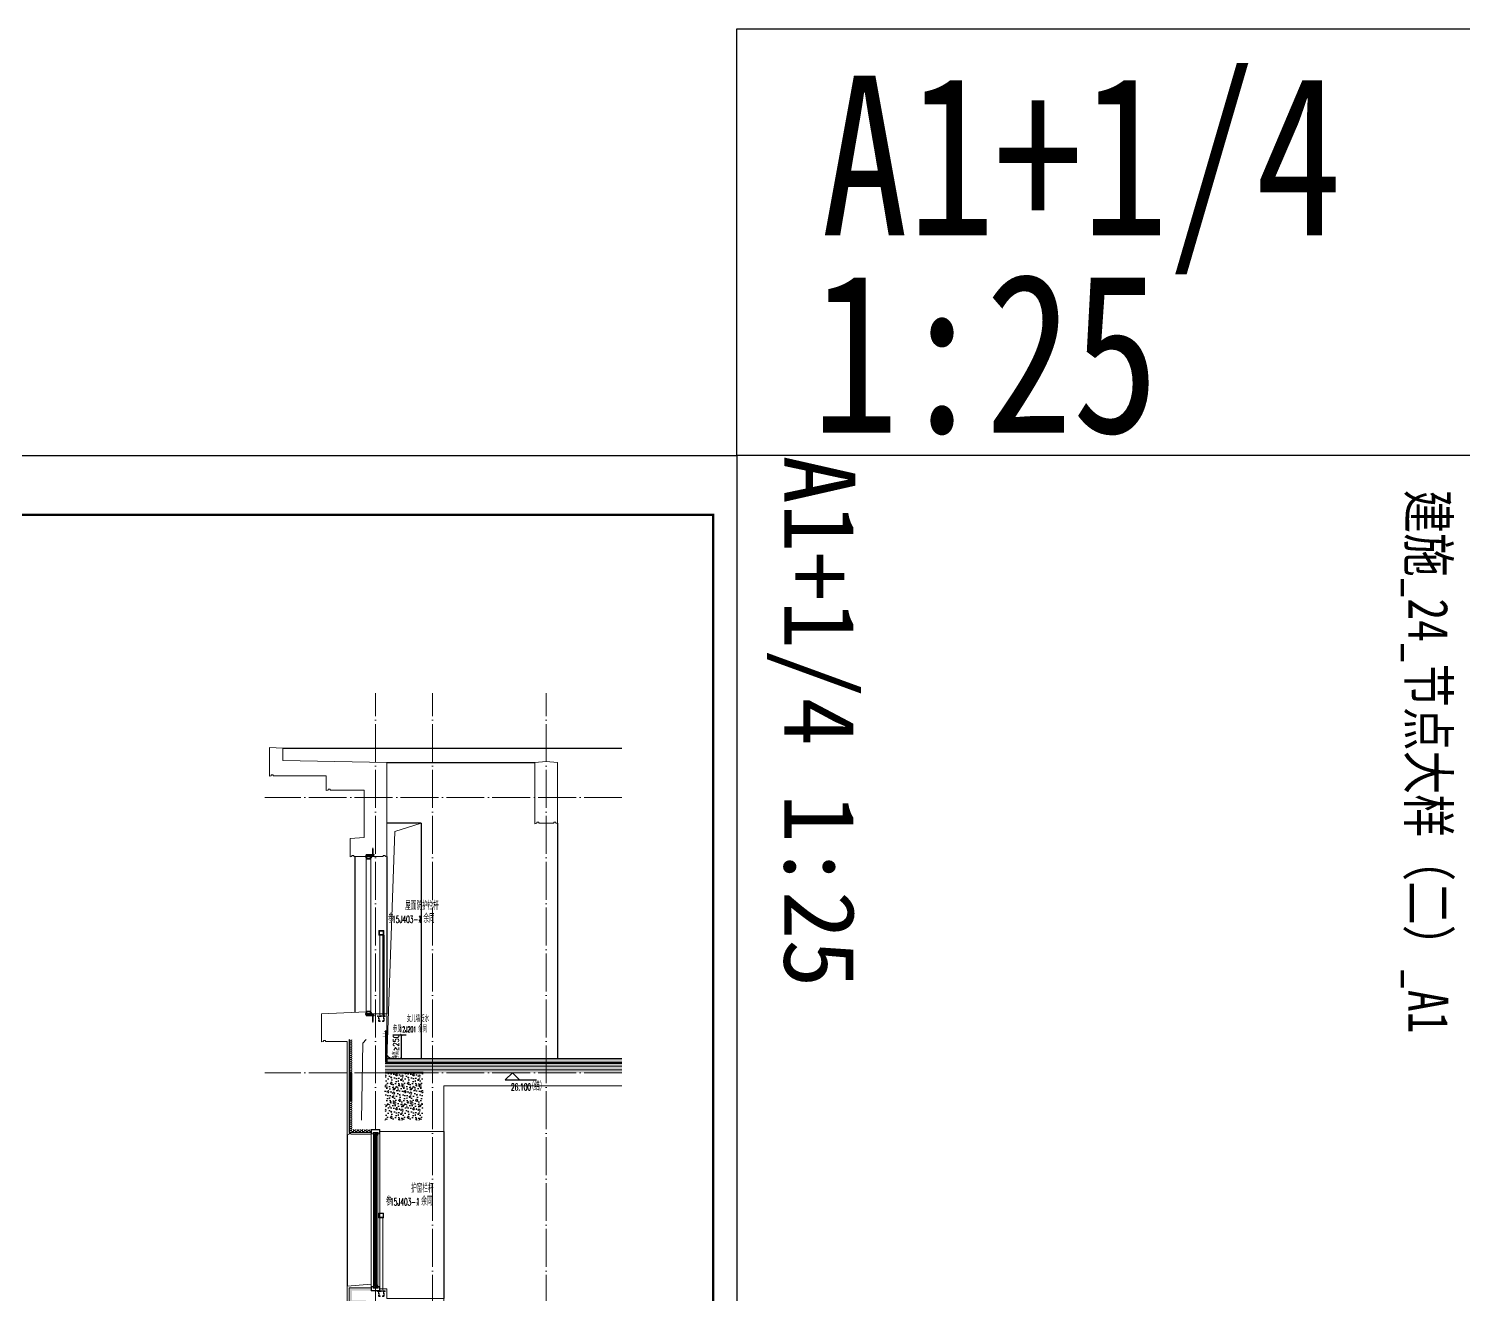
# Model space of a CAD drawing. Extents: x 27938 to 983267, y -209821 to 1628073.
# Drawn here: x 808712 to 823843, y -156280 to -142935 of the extents above; entities that cross this region are included whole.
import ezdxf
from ezdxf.xclip import XClip

# ---------------------------------------------------------------- set-up
doc = ezdxf.new("R2010")
doc.units = 0
doc.header["$LTSCALE"] = 1000
doc.header["$MEASUREMENT"] = 0
doc.header["$XCLIPFRAME"] = 0
doc.linetypes.add('DASH', pattern=[0.35, 0.25, -0.1])
doc.linetypes.add('DOTE', pattern=[2.42, 2, -0.2, 0.02, -0.2])
for name, color, linetype in [('3-屋面构造层', 157, 'Continuous'), ('DIM_ELEV', 3, 'Continuous'), ('DIM_IDEN', 67, 'Continuous'), ('PUB_TEXT', 4, 'Continuous'), ('Stair-栏杆', 142, 'Continuous'), ('SURFACE', 6, 'Continuous'), ('图框', 140, 'Continuous'), ('导图字', 7, 'Continuous'), ('看线', 251, 'Continuous'), ('立面-看线', 251, 'Continuous')]:
    doc.layers.add(name, color=color, linetype=linetype)
for name, color, linetype, lineweight in [('DOTE', 19, 'DOTE', 9), ('PUB_HATCH', 8, 'Continuous', 9), ('S_WINDOW', 144, 'Continuous', 15), ('WALL', 9, 'Continuous', 40), ('内粉刷', 37, 'Continuous', 9), ('立面-栏杆', 105, 'Continuous', 15), ('立面-洞口示意', 152, 'Continuous', 13), ('立面-百叶', 36, 'Continuous', 9), ('细细', 250, 'Continuous', 0)]:
    doc.layers.add(name, color=color, linetype=linetype, lineweight=lineweight)
doc.layers.add('yichutu', color=7, linetype='Continuous', true_color=0xffffff, plot=False)
doc.styles.add('_TCH_DIM', font='SIMPLEX.shx', dxfattribs={"width": 0.7, "bigfont": 'GBCBIG.shx'})
doc.styles.add('_TCH_DIM_T3', font='SIMPLEX.shx', dxfattribs={"width": 0.494118, "bigfont": 'GBCBIG.shx'})
doc.styles.add('_TCH_LABEL', font='')
doc.styles.add('黑体', font='')
doc.styles.get('_TCH_LABEL').set_extended_font_data('SimHei')
doc.styles.get('黑体').set_extended_font_data('SimHei')
doc.dimstyles.new('_TCH_ARCH&&20', dxfattribs={"dimtxt": 59.5, "dimasz": 20, "dimexe": 50, "dimexo": 60, "dimgap": 25.25, "dimtad": 1, "dimdec": 0, "dimzin": 0, "dimdsep": 46, "dimtxsty": '_TCH_DIM_T3', "dimblk": 'ARCHTICK', "dimcen": 0.09, "dimclrt": 7, "dimazin": 2, "dimtfac": 1, "dimtdec": 0, "dimtix": 1, "dimtmove": 2, "dimatfit": 3, "dimfxl": 1, "dimtolj": 1, "dimtzin": 0, "dimarcsym": 0})
pattern_1 = [(315, (-1092889.3176, -488431.8362), (-1.767766953, -1.767766953), []), (315, (-1092888.139, -488431.8362), (-1.767766953, -1.767766953), [])]
pattern_2 = [(315, (-1092889.3176, -490170.0743), (-1.767766953, -1.767766953), []), (315, (-1092888.139, -490170.0743), (-1.767766953, -1.767766953), [])]

# ---------------------------------------------------------------- blocks, each defined once
blk = doc.blocks.new('_ArchTick')
at = {"color": 0, "linetype": 'ByBlock', "const_width": 0.4}
blk.add_lwpolyline([(-0.5, -0.5), (0.5, 0.5)], dxfattribs=at)
blk = doc.blocks.new('*D201')
at = {"layer": 'Defpoints', "color": 0, "transparency": 16777216}
for p in [(812491, -153543), (812643, -153543), (812491, -153793)]:
    blk.add_point(p, dxfattribs=at)
at = {"layer": 'DIM_IDEN', "color": 0, "lineweight": -2, "transparency": 16777216}
for p, q in [((812551, -153543), (812693, -153543)), ((812643, -153793), (812643, -153543)), ((812551, -153793), (812693, -153793))]:
    blk.add_line(p, q, dxfattribs=at)
at = {"layer": 'DIM_IDEN', "color": 0, "lineweight": -2, "transparency": 16777216, "xscale": 20, "yscale": 20, "zscale": 20}
for p, rotation in [((812643, -153543), 90), ((812643, -153793), 270)]:
    blk.add_blockref('_ArchTick', p, dxfattribs=dict(at, rotation=rotation))
at = {"layer": 'DIM_IDEN', "color": 7, "transparency": 16777216, "insert": (812587, -153668), "char_height": 59.5, "attachment_point": 5, "rotation": 90, "style": '_TCH_DIM_T3'}
blk.add_mtext('\\A1;{\\W0.70588;净高≥250}', dxfattribs=at)
blk = doc.blocks.new('A$C05102146')
at = {"layer": 'PUB_TEXT', "style": '_TCH_DIM'}
for s, height, width, p in [('屋面防护栏杆', 84.4, 0.7, (227, 216)), ('参', 84.4, 0.7, (47, 81)), ('15J403-1', 74.4, 0.494118, (90, 81)), ('，余同', 84.4, 0.7, (360, 81))]:
    blk.add_text(s, height=height, dxfattribs=dict(at, width=width)).set_placement(p)
blk = doc.blocks.new('A$C40486AD2')
at = {"layer": 'PUB_TEXT', "style": '_TCH_DIM'}
for s, height, width, p in [('女儿墙泛水', 67.5, 0.7, (255, 115)), ('参见', 67.5, 0.7, (108, 8)), ('12J201', 59.5, 0.494118, (177, 8)), ('，余同', 67.5, 0.7, (328, 8))]:
    blk.add_text(s, height=height, dxfattribs=dict(at, width=width)).set_placement(p)
blk = doc.blocks.new('FGHFG4334GDFGDFFGGGGGGDFG4G')
at = {"layer": 'SURFACE', "const_width": 2.25}
for points in [[(47, 0), (0, 0)], [(47, -28), (0, -28)]]:
    blk.add_lwpolyline(points, dxfattribs=at)
at = {"layer": 'SURFACE', "const_width": 1.5}
blk.add_lwpolyline([(47, 17, -1), (47, 5), (47, -7, -1), (47, -19), (47, -37), (53, -48), (53, -73)], format="xyb", dxfattribs=at)
blk = doc.blocks.new('FGDGDGD')
at = {"layer": '3-屋面构造层'}
h = blk.add_hatch(dxfattribs=at)
h.set_pattern_fill('隔热材料01', color=256, scale=7.692308, style=0)
h.set_pattern_definition([(270, (9.5186, 433.228), (3.846153863, -7e-16), [0.385980771, -3.460173092]), (270, (6.637, 433.228), (3.846153863, -7e-16), [0.385980771, -3.460173092]), (90, (8.5996, 430.618), (-3.846153863, 2e-16), [0.385980771, -3.460173092]), (90, (7.556, 430.618), (-3.846153863, 2e-16), [0.385980771, -3.460173092]), (180, (10.002, 430), (-5e-16, -3.846153863), [3.848019248, 0.001865385]), (135, (8.9282, 430.193), (2e-16, 3.846144175), [0.328307694, -5.110980792]), (116.56505, (12.5422, 430.4251), (8.6793e-06, 3.8461487416), [0.215769232, -8.384500037]), (116.56505, (8.696, 430.4251), (8.6793e-06, 3.8461487416), [0.215769232, -8.384500037]), (153.43495, (13.1603, 430), (-8.679e-06, 3.846148742), [0.431538463, -8.168730805]), (153.43495, (9.3142, 430), (-8.679e-06, 3.846148742), [0.431538463, -8.168730805]), (63.43495, (12.4457, 431.0041), (-8.6793e-06, 3.8461487416), [2.054923086, -6.545346183]), (63.43495, (8.5996, 431.0041), (-8.6793e-06, 3.8461487416), [2.054923086, -6.545346183]), (116.56505, (13.3647, 433.228), (8.6793e-06, 3.8461487416), [0.215769232, -8.384500037]), (116.56505, (9.5186, 433.228), (8.6793e-06, 3.8461487416), [0.215769232, -8.384500037]), (135, (9.422, 433.421), (2e-16, 3.846144175), [0.328307694, -5.110980792]), (153.43495, (13.036, 433.6532), (-8.679e-06, 3.846148742), [0.431538463, -8.168730805]), (153.43495, (9.19, 433.6532), (-8.679e-06, 3.846148742), [0.431538463, -8.168730805]), (45, (6.7336, 433.421), (2e-16, 3.846144175), [0.328307694, -5.110980792]), (63.43495, (10.4833, 433.228), (-8.6793e-06, 3.8461487416), [0.215769232, -8.384500037]), (63.43495, (6.6371, 433.228), (-8.6793e-06, 3.8461487416), [0.215769232, -8.384500037]), (26.56505, (10.812, 433.6532), (8.679e-06, 3.846148742), [0.431538463, -8.168730805]), (26.56505, (6.9658, 433.6532), (8.679e-06, 3.846148742), [0.431538463, -8.168730805]), (116.56505, (11.4023, 431.0041), (8.6793e-06, 3.8461487416), [2.054923086, -6.545346183]), (116.56505, (7.5561, 431.0041), (8.6793e-06, 3.8461487416), [2.054923086, -6.545346183]), (45, (7.2275, 430.193), (2e-16, 3.846144175), [0.328307694, -5.110980792]), (63.43495, (11.3058, 430.4251), (-8.6793e-06, 3.8461487416), [0.215769232, -8.384500037]), (63.43495, (7.4596, 430.4251), (-8.6793e-06, 3.8461487416), [0.215769232, -8.384500037]), (26.56505, (10.6877, 430), (8.679e-06, 3.846148742), [0.431538463, -8.168730805]), (26.56505, (6.8415, 430), (8.679e-06, 3.846148742), [0.431538463, -8.168730805])])
edge = h.paths.add_edge_path()
edge.add_arc((682181, 585366), 9.23, 450, 540, ccw=False)
edge.add_line((682181, 585375), (682192, 585375))
edge.add_line((682192, 585375), (682192, 585366))
edge.add_line((682192, 585366), (682172, 585366))
h = blk.add_hatch(dxfattribs=at)
h.set_pattern_fill('混凝土', color=256, scale=5, angle=-1.1458, style=0)
h.set_pattern_definition([(48.854237, (-82751.966, -43707.863), (35.7930991, -3.8540962), [3.75, -41.25]), (353.854237, (-82751.966, -43707.863), (-6.1841378, 37.7408106), [3, -33]), (99.305637, (-82748.983, -43708.185), (29.6089874, 33.886691), [3.1870095, -35.0571056]), (45.038437, (-82751.766, -43697.865), (53.1858973, -9.3413237), [5.625, -61.875]), (95.489837, (-82747.334, -43698.644), (47.6977146, 47.7616795), [4.7805144, -52.58565]), (350.038437, (-82751.766, -43697.865), (47.6976773, 47.7617167), [4.5, -49.5]), (19.854237, (-82746.817, -43700.465), (29.4368469, -20.7237073), [3.75, -41.25]), (324.854237, (-82746.817, -43700.465), (12.8883392, 36.0069862), [3, -33]), (70.305637, (-82744.364, -43702.192), (42.3251977, 15.2832459), [3.1870095, -35.0571056]), (36.3542372, (-82751.966, -43707.863), (0.9406985, 16.62920733), [0, -32.6, 0, -33.5, 0, -33.125]), (6.3542372, (-82751.966, -43707.863), (13.54517982, 19.45362572), [0, -19.1, 0, -31.85, 0, -12.625]), (326.3542372, (-82763.114, -43707.64), (26.66323482, -1.66123381), [0, -12.5, 0, -39, 0, -51.75]), (316.3542372, (-82768.113, -43707.54), (29.2535633, 4.4211788), [0, -16.25, 0, -25.9, 0, -36.75])])
h.paths.add_polyline_path([(674875, 585046), (674875, 585086), (682172, 585086), (682172, 585046)])
h = blk.add_hatch(dxfattribs=at)
h.set_pattern_fill('焦渣矿渣', color=256, scale=4, angle=-1.1458, style=0)
h.set_pattern_definition([(358.8542372, (-82751.966, -43697.863), (8.27546507, 13.69326162), [1.6, -14.4]), (298.8542372, (-82751.966, -43697.863), (15.99644496, -0.32013217), [1.6, -14.4]), (238.8542372, (-82750.366, -43697.895), (7.72097989, -14.0133938), [1.6, -14.4]), (268.8542372, (-82745.567, -43697.991), (15.83683295, -8.3183365), [2.4, -11.456]), (268.8542372, (-82743.967, -43698.023), (15.83683295, -8.3183365), [2.4, -11.456]), (268.8542372, (-82742.368, -43698.055), (15.83683295, -8.3183365), [2.4, -11.456])])
h.paths.add_polyline_path([(674875, 585006), (674875, 585036), (682192, 585036), (682192, 585006)])
h = blk.add_hatch(dxfattribs=at)
h.set_pattern_fill('隔热材料03', color=256, scale=12.5, style=0)
h.set_pattern_definition([(113.578, (-500407.8114, 374696.8656), (-0.0086926214, 6.2699620763), [1.075, -0.5693125, 2.8375, -0.5693125, 1.075, -0.6825]), (66.42, (-500406.1744, 374696.8656), (2.727787851, 6.0425e-05), [1.075, -0.5693125, 2.840375, -0.5693125, 1.075, -0.6825]), (180, (-500406.1744, 374696.8656), (0, 6.25), [1.636625, -1.0910625]), (180, (-500407.538, 374702.4906), (0, 6.25), [1.636625, -1.0910625]), (90, (-500405.7427, 374697.8548), (2.72775, 2e-16), [0.52175, -5.72825]), (90, (-500407.1066, 374700.9798), (2.72775, 2e-16), [0.52175, -5.72825]), (90, (-500408.2427, 374697.8548), (2.72775, 2e-16), [0.52175, -5.72825]), (90, (-500409.6066, 374700.9798), (2.72775, 2e-16), [0.52175, -5.72825])])
edge = h.paths.add_edge_path()
edge.add_line((682178, 585086), (682178, 585050))
edge.add_arc((682172, 585050), 6.25, 270, 360, ccw=False)
edge.add_line((682172, 585044), (682172, 585086))
edge.add_line((682172, 585086), (682178, 585086))
h = blk.add_hatch(dxfattribs=at)
h.set_pattern_fill('加气混凝土', color=256, scale=5, style=0)
h.set_pattern_definition([(0, (-82734.266, -43726.163), (30, 60), [0, -60]), (0, (-82769.366, -43734.263), (30, 60), [0, -60]), (0, (-82749.866, -43734.863), (30, 60), [0, -60]), (0, (-82728.566, -43717.163), (30, 60), [0, -60]), (0, (-82753.466, -43737.863), (30, 60), [0, -60]), (0, (-82722.566, -43679.363), (30, 60), [0, -60]), (0, (-82740.866, -43684.163), (30, 60), [0, -60]), (0, (-82731.266, -43691.663), (30, 60), [0, -60]), (0, (-82780.166, -43692.863), (30, 60), [0, -60]), (0, (-82750.766, -43695.563), (30, 60), [0, -60]), (0, (-82762.166, -43710.863), (30, 60), [0, -60]), (0, (-82761.566, -43733.363), (30, 60), [0, -60]), (0, (-82739.066, -43735.763), (30, 60), [0, -60]), (0, (-82722.566, -43709.363), (30, 60), [0, -60]), (0, (-82778.666, -43718.663), (30, 60), [0, -60]), (0, (-82773.566, -43708.463), (30, 60), [0, -60]), (0, (-82750.166, -43712.663), (30, 60), [0, -60]), (0, (-82758.566, -43721.363), (30, 60), [0, -60]), (0, (-82763.366, -43701.563), (30, 60), [0, -60]), (0, (-82755.866, -43679.063), (30, 60), [0, -60]), (0, (-82776.266, -43731.263), (30, 60), [0, -60]), (0, (-82743.266, -43691.363), (30, 60), [0, -60]), (0, (-82771.166, -43690.463), (30, 60), [0, -60]), (0, (-82775.966, -43682.663), (30, 60), [0, -60]), (130.601294, (-82726.2516, -43698.149), (-149.999998343, 180.000000787), [2.6341554, -1103.7111]), (18.4349488, (-82730.537, -43697.006), (149.99999945, 59.99999956), [2.710524, -376.76279]), (90, (-82730.537, -43699.578), (30, 60), [2.5714284, -117.428565]), (161.565051, (-82727.966, -43700.435), (-150.000000755, 59.99999553), [2.710524, -376.76279]), (53.1301023, (-82727.966, -43700.435), (30.00000006, 59.99999997), [2.857143, -297.14285]), (135, (-82725.68, -43731.006), (-30.00000363, 59.99999594), [2.424366, -167.28126]), (45, (-82729.109, -43731.006), (29.9999998, 59.99999976), [2.424366, -167.28126]), (135, (-82727.394, -43732.72), (-30.00000363, 59.99999594), [2.424366, -167.28126]), (45, (-82727.394, -43732.72), (29.9999998, 59.99999976), [2.424366, -167.28126]), (116.565051, (-82754.537, -43690.72), (-5.2e-06, 119.9999967), [3.1943826, -63.88765]), (180, (-82755.966, -43687.863), (-30, 60), [3.4285716, -56.571425]), (63.434949, (-82760.823, -43690.72), (3e-07, 119.9999994), [3.1943826, -63.88765]), (116.565051, (-82759.394, -43693.58), (-5.2e-06, 119.9999967), [3.1943826, -63.88765]), (0, (-82759.394, -43693.58), (30, 60), [3.4285716, -56.571425]), (63.434949, (-82755.966, -43693.58), (3e-07, 119.9999994), [3.1943826, -63.88765]), (107.102728, (-82731.9658, -43711.0063), (-89.999996559, 300.000000484), [3.8861346, -1628.29025]), (143.972626, (-82733.1087, -43707.292), (-569.999992774, 419.999999525), [3.8861346, -812.202]), (180, (-82736.25, -43705.006), (-30, 60), [3.7142856, -56.28571]), (36.0273733, (-82743.1087, -43707.292), (569.999995788, 419.999995472), [3.8861346, -812.202]), (71.5650511, (-82744.252, -43710.721), (90.00000046, 299.99999948), [3.6140316, -375.85928]), (107.102728, (-82743.1087, -43714.4348), (-89.999996559, 300.000000484), [3.8861346, -1628.29025]), (143.972626, (-82739.966, -43716.7206), (-569.999992774, 419.999999525), [3.8861346, -812.202]), (0, (-82739.966, -43716.72), (30, 60), [3.7142856, -56.28571]), (36.0273733, (-82736.2516, -43716.7206), (569.999995788, 419.999995472), [3.8861346, -812.202]), (71.5650511, (-82733.109, -43714.435), (90.00000046, 299.99999948), [3.6140316, -375.85928]), (150.255118, (-82731.3944, -43683.006), (-90.000000213, 59.999999257), [2.303502, -481.43196]), (90, (-82733.394, -43684.15), (30, 60), [2.2857144, -117.714275]), (29.7448813, (-82733.3944, -43684.149), (90.000000053, 59.99999972), [2.303502, -481.43196]), (116.565051, (-82745.394, -43725.58), (-5.2e-06, 119.9999967), [3.1943826, -63.88765]), (168.690067, (-82746.823, -43722.7206), (-270.0000002, 59.999998494), [2.9137254, -608.96855]), (41.1859251, (-82751.9658, -43724.149), (749.999995456, 659.999994229), [3.0371844, -1272.5802]), (90, (-82751.966, -43727.006), (30, 60), [2.857143, -117.14285]), (138.814074, (-82749.68, -43729.0063), (-749.999986669, 660.000004204), [3.0371844, -1272.5802]), (16.6992442, (-82749.68, -43729.0063), (989.999992552, 299.999996858), [2.982945, -1249.85375]), (60.9453959, (-82746.823, -43728.149), (29.99999992, 59.999999469), [2.9416086, -1232.53395]), (109.983106, (-82770.5373, -43700.4348), (-150.000000565, 419.9999988885), [3.3442002, -1401.21975]), (155.556045, (-82771.68, -43697.292), (-390.0000014866, 179.99999626), [3.4522986, -1446.51315]), (24.4439547, (-82777.9658, -43697.292), (390.0000001945, 179.999999134), [3.4522986, -1446.51315]), (70.0168934, (-82779.1087, -43700.4348), (150.000000452, 419.999998958), [3.3442002, -1401.21975]), (109.983106, (-82777.9658, -43703.5777), (-150.000000565, 419.9999988885), [3.3442002, -1401.21975]), (160.016893, (-82774.823, -43704.7206), (-150.000000088, 59.999997267), [3.3442002, -698.93775]), (19.9831065, (-82774.823, -43704.7206), (149.999999176, 59.999999905), [3.3442002, -698.93775]), (70.0168934, (-82771.68, -43703.5777), (150.000000452, 419.999998958), [3.3442002, -1401.21975]), (122.005383, (-82748.2516, -43705.8634), (-30.000004026, 59.999996937), [2.6954232, -563.3434]), (18.4349488, (-82752.252, -43704.435), (149.99999945, 59.99999956), [2.710524, -376.76279]), (90, (-82752.252, -43707.006), (30, 60), [2.5714284, -117.428565]), (161.565051, (-82749.68, -43707.863), (-150.000000755, 59.99999553), [2.710524, -376.76279]), (54.4623222, (-82749.68, -43707.8634), (209.999999696, 299.99999955), [2.457807, -1029.82115]), (116.565051, (-82765.68, -43720.435), (-5.2e-06, 119.9999967), [3.1943826, -63.88765]), (180, (-82767.11, -43717.58), (-30, 60), [3.142857, -56.85714]), (59.0362434, (-82771.966, -43720.435), (30.000000098, 59.99999971), [3.3319728, -696.3822]), (120.963756, (-82770.2516, -43723.292), (-30.0000041, 59.999997245), [3.3319728, -696.3822]), (0, (-82770.25, -43723.29), (30, 60), [3.142857, -56.85714]), (63.434949, (-82767.11, -43723.29), (3e-07, 119.9999994), [3.1943826, -63.88765])])
h.paths.add_polyline_path([(682192, 584936), (674875, 584936), (674875, 584966), (682192, 584966)])
at = {"layer": '立面-看线'}
h = blk.add_hatch(dxfattribs=at)
h.set_pattern_fill('HONEY', color=256, scale=7)
h.set_pattern_definition([(0, (-799653.24, -415240.13), (16.66875, 9.623705), [11.1125, -22.225]), (120, (-799653.24, -415240.13), (-16.66874801, 9.62370845), [11.1125, -22.225]), (60, (-799653.24, -415240.13), (1.99e-06, 19.24741345), [-22.225, 11.1125])])
h.paths.add_polyline_path([(682192, 584966), (674875, 584966), (674875, 585006), (682192, 585006)])
at = {"layer": '3-屋面构造层'}
for p, q in [((682178, 585086), (674875, 585086)), ((682172, 585046), (674875, 585046)), ((682192, 585036), (674875, 585036)), ((682172, 585086), (682172, 585044))]:
    blk.add_line(p, q, dxfattribs=at)
at = {"layer": '3-屋面构造层', "color": 251, "linetype": 'DASH', "ltscale": 0.05, "true_color": 0x636466, "const_width": 2.5}
for points in [[(682057, 585043), (682172, 585043, 0.414214), (682179, 585050), (682179, 585366)], [(682057, 585039), (682172, 585039, 0.414214), (682183, 585050), (682183, 585366)]]:
    blk.add_lwpolyline(points, format="xyb", dxfattribs=at)
at = {"layer": '3-屋面构造层', "color": 251, "true_color": 0x636466}
for points in [[(682057, 585041), (682172, 585041, 0.414214), (682180, 585050), (682180, 585366)], [(682057, 585044), (682172, 585044, 0.414214), (682178, 585050), (682178, 585366)], [(682057, 585040), (682172, 585040, 0.414214), (682182, 585050), (682182, 585366), (682184, 585366), (682184, 585050, -0.414214), (682172, 585038), (682057, 585038)]]:
    blk.add_lwpolyline(points, format="xyb", dxfattribs=at)
at = {"layer": '3-屋面构造层', "ltscale": 0.8}
blk.add_lwpolyline([(682172, 585366, -0.414214), (682181, 585375), (682192, 585375), (682192, 585366), (682172, 585366)], format="xyb", dxfattribs=at)
at = {"layer": '3-屋面构造层', "color": 251, "linetype": 'DASH', "ltscale": 0.05, "true_color": 0x636466, "const_width": 2.5}
for points in [[(682043, 585039), (674875, 585039)], [(682057, 585043), (682043, 585039)]]:
    blk.add_lwpolyline(points, dxfattribs=at)
at = {"layer": '3-屋面构造层', "color": 251, "true_color": 0x636466}
for points in [[(682043, 585040), (674875, 585040)], [(674875, 585038), (682043, 585038)], [(682056, 585044), (682042, 585040)], [(682043, 585038), (682057, 585042)]]:
    blk.add_lwpolyline(points, dxfattribs=at)
at = {"layer": '3-屋面构造层'}
blk.add_arc((682122, 585136), 50, 270, 360, dxfattribs=at)
at = {"layer": 'PUB_HATCH', "color": 215, "true_color": 0xa953a0}
for p, q in [((682192, 585006), (674875, 585006)), ((682192, 584966), (674875, 584966))]:
    blk.add_line(p, q, dxfattribs=at)
at = {"layer": '3-屋面构造层', "color": 1, "xscale": -1}
blk.add_blockref('FGHFG4334GDFGDFFGGGGGGDFG4G', (682218, 585349), dxfattribs=at)
blk = doc.blocks.new('FGHFGFD')
at = {"layer": '立面-栏杆'}
for p, q in [((542634, 108636), (542634, 109486)), ((542664, 109486), (542664, 108636))]:
    blk.add_line(p, q, dxfattribs=at)
at = {"layer": '立面-栏杆', "linetype": 'DASH', "ltscale": 0.1}
for p, q in [((542689, 108636), (542609, 108636)), ((542609, 108636), (542609, 108629)), ((542609, 108629), (542619, 108629)), ((542619, 108629), (542619, 108585)), ((542626, 108629), (542671, 108629)), ((542626, 108585), (542626, 108629)), ((542634, 108583), (542628, 108583)), ((542628, 108576), (542634, 108576)), ((542636, 108579), (542636, 108581)), ((542661, 108581), (542661, 108579)), ((542669, 108583), (542664, 108583)), ((542664, 108576), (542669, 108576)), ((542671, 108629), (542671, 108585)), ((542678, 108629), (542689, 108629)), ((542678, 108585), (542678, 108629)), ((542689, 108629), (542689, 108636))]:
    blk.add_line(p, q, dxfattribs=at)
at = {"layer": '立面-栏杆'}
for points in [[(542674, 109536), (542624, 109536), (542624, 109486), (542674, 109486)], [(542668, 109530), (542630, 109530), (542630, 109492), (542668, 109492)]]:
    blk.add_lwpolyline(points, close=True, dxfattribs=at)
at = {"layer": '立面-栏杆', "linetype": 'DASH', "ltscale": 0.1}
for centre, major_axis, start_param, end_param in [((542628, 108585), (6.36, 6.36), 2.356194, 3.926991), ((542628, 108585), (1.27, 1.27), 2.356194, 3.926991), ((542634, 108581), (1.91, 1.91), 5.497787, 7.068583), ((542634, 108579), (1.91, 1.91), 3.926991, 5.497787), ((542664, 108581), (1.91, 1.91), 0.785398, 2.356194), ((542666, 108581), (3.53, 3.53), 2.748894, 3.534292), ((542669, 108585), (-6.36, 6.36), 2.356194, 3.926991), ((542669, 108585), (-1.27, 1.27), 2.356194, 3.926991)]:
    blk.add_ellipse(centre, major_axis=major_axis, ratio=1, start_param=start_param, end_param=end_param, dxfattribs=at)
blk = doc.blocks.new('A$C008776C7')
at = {"layer": '细细'}
h = blk.add_hatch(dxfattribs=at)
h.set_pattern_fill('金属', color=256, style=0)
h.set_pattern_definition(pattern_1)
h.paths.add_polyline_path([(0, 1655), (20, 1655), (20, 1669), (70, 1669), (70, 1655), (90, 1655), (90, 1700), (0, 1700)])
h.paths.add_polyline_path([(18, 1671), (18, 1657), (2, 1657), (2, 1698), (88, 1698), (88, 1657), (72, 1657), (72, 1671)], flags=16)
h = blk.add_hatch(dxfattribs=at)
h.set_pattern_fill('金属', color=256, style=0)
h.set_pattern_definition(pattern_1)
h.paths.add_polyline_path([(68, 1667), (68, 1642), (56, 1642), (56, 1652), (34, 1652), (34, 1642), (22, 1642), (22, 1667)])
h.paths.add_polyline_path([(24, 1665), (24, 1644), (32, 1644), (32, 1654), (58, 1654), (58, 1644), (66, 1644), (66, 1665)], flags=16)
h = blk.add_hatch(color=256, dxfattribs=at)
edge = h.paths.add_edge_path()
edge.add_line((40, 1652), (40, 1640))
edge.add_arc((45, 1631), 9.44, 61.5175, 118.4825, ccw=False)
edge.add_line((50, 1640), (50, 1652))
edge.add_arc((45, 1660), 9.44, 241.5175, 298.4825, ccw=False)
h = blk.add_hatch(dxfattribs=at)
h.set_pattern_fill('金属', color=256, style=0)
h.set_pattern_definition(pattern_2)
h.paths.add_polyline_path([(0, 45), (20, 45), (20, 31), (70, 31), (70, 45), (90, 45), (90, 0), (0, 0)])
h.paths.add_polyline_path([(18, 29), (18, 43), (2, 43), (2, 2), (88, 2), (88, 43), (72, 43), (72, 29)], flags=16)
h = blk.add_hatch(dxfattribs=at)
h.set_pattern_fill('金属', color=256, style=0)
h.set_pattern_definition(pattern_2)
h.paths.add_polyline_path([(68, 33), (68, 58), (56, 58), (56, 48), (34, 48), (34, 58), (22, 58), (22, 33)])
h.paths.add_polyline_path([(24, 35), (24, 56), (32, 56), (32, 46), (58, 46), (58, 56), (66, 56), (66, 35)], flags=16)
h = blk.add_hatch(color=256, dxfattribs=at)
edge = h.paths.add_edge_path()
edge.add_line((40, 48), (40, 60))
edge.add_arc((45, 69), 9.44, 241.5175, 298.4825)
edge.add_line((50, 60), (50, 48))
edge.add_arc((45, 40), 9.44, 61.5175, 118.4825)
at = {"layer": 'S_WINDOW'}
for p, q in [((0, 45), (0, 1655)), ((22, 58), (22, 1642)), ((68, 58), (68, 1642)), ((90, 45), (90, 1655))]:
    blk.add_line(p, q, dxfattribs=at)
for points in [[(90, 1700), (90, 1655), (70, 1655), (70, 1669), (20, 1669), (20, 1655), (0, 1655), (0, 1700)], [(88, 1698), (88, 1657), (72, 1657), (72, 1671), (18, 1671), (18, 1657), (2, 1657), (2, 1698)], [(68, 1667), (68, 1642), (56, 1642), (56, 1652), (34, 1652), (34, 1642), (22, 1642), (22, 1667)], [(66, 1665), (66, 1644), (58, 1644), (58, 1654), (32, 1654), (32, 1644), (24, 1644), (24, 1665)], [(90, 0), (90, 45), (70, 45), (70, 31), (20, 31), (20, 45), (0, 45), (0, 0)], [(88, 2), (88, 43), (72, 43), (72, 29), (18, 29), (18, 43), (2, 43), (2, 2)], [(68, 33), (68, 58), (56, 58), (56, 48), (34, 48), (34, 58), (22, 58), (22, 33)], [(66, 35), (66, 56), (58, 56), (58, 46), (32, 46), (32, 56), (24, 56), (24, 35)]]:
    blk.add_lwpolyline(points, close=True, dxfattribs=at)
at = {"layer": '细细'}
for points in [[(34, 1642), (34, 58)], [(40, 60), (40, 1652)], [(50, 60), (50, 1652)], [(56, 1642), (56, 58)]]:
    blk.add_lwpolyline(points, dxfattribs=at)
for points in [[(40, 1652), (40, 1640, -0.253805), (50, 1640), (50, 1652, -0.253805)], [(40, 48), (40, 60, 0.253805), (50, 60), (50, 48, 0.253805)]]:
    blk.add_lwpolyline(points, format="xyb", close=True, dxfattribs=at)
blk = doc.blocks.new('A$C02E370A9')
at = {"layer": 'PUB_TEXT', "style": '_TCH_DIM'}
for s, height, width, p in [('护窗栏杆', 84.4, 0.7, (290, 216)), ('参', 84.4, 0.7, (25, 81)), ('15J403-1', 74.4, 0.494118, (68, 81)), ('，余同', 84.4, 0.7, (338, 81))]:
    blk.add_text(s, height=height, dxfattribs=dict(at, width=width)).set_placement(p)
blk = doc.blocks.new('A$C164D20CD')
at = {"layer": '立面-栏杆'}
for p, q in [((-55, 0), (-55, 770)), ((-25, 770), (-25, 0))]:
    blk.add_line(p, q, dxfattribs=at)
at = {"layer": '立面-栏杆', "linetype": 'DASH', "ltscale": 0.1}
for p, q in [((0, 0), (-80, 0)), ((-80, 0), (-80, -7)), ((0, -7), (0, 0)), ((-80, -7), (-70, -7)), ((-70, -7), (-70, -51)), ((-62, -7), (-18, -7)), ((-62, -51), (-62, -7)), ((-55, -53), (-61, -53)), ((-61, -60), (-55, -60)), ((-53, -57), (-53, -56)), ((-27, -56), (-27, -57)), ((-19, -53), (-25, -53)), ((-25, -60), (-19, -60)), ((-18, -7), (-18, -51)), ((-10, -7), (0, -7)), ((-10, -51), (-10, -7))]:
    blk.add_line(p, q, dxfattribs=at)
at = {"layer": '立面-栏杆'}
for points in [[(-15, 820), (-65, 820), (-65, 770), (-15, 770)], [(-21, 814), (-59, 814), (-59, 776), (-21, 776)]]:
    blk.add_lwpolyline(points, close=True, dxfattribs=at)
at = {"layer": '立面-栏杆', "linetype": 'DASH', "ltscale": 0.1}
for centre, major_axis, start_param, end_param in [((-61, -51), (6.36, 6.36), 2.356194, 3.926991), ((-61, -51), (1.27, 1.27), 2.356194, 3.926991), ((-55, -56), (1.91, 1.91), 5.497787, 7.068583), ((-55, -57), (1.91, 1.91), 3.926991, 5.497787), ((-25, -56), (1.91, 1.91), 0.785398, 2.356194), ((-23, -55), (3.53, 3.53), 2.748894, 3.534292), ((-19, -51), (-6.36, 6.36), 2.356194, 3.926991), ((-19, -51), (-1.27, 1.27), 2.356194, 3.926991)]:
    blk.add_ellipse(centre, major_axis=major_axis, ratio=1, start_param=start_param, end_param=end_param, dxfattribs=at)
blk = doc.blocks.new('GFGDGDGDGR')
at = {"layer": 'PUB_HATCH'}
h = blk.add_hatch(dxfattribs=at)
h.set_pattern_fill('HONEY', color=256, scale=8, style=0)
h.set_pattern_definition([(0, (890824.963, -105961.315), (19.05, 10.99852), [12.7, -25.4]), (120, (890824.963, -105961.315), (-19.0499977, 10.998524), [12.7, -25.4]), (60, (890824.963, -105961.315), (2.3e-06, 21.997044), [-25.4, 12.7])])
h.paths.add_polyline_path([(845749, -58047), (845599, -58047), (845599, -57947), (845749, -57947), (845749, -57547), (845599, -57547), (845599, -57447), (845804, -57447), (845804, -57417), (845569, -57417), (845569, -57577), (845719, -57577), (845719, -57677), (845719, -57917), (845569, -57917), (845569, -58077), (845719, -58077), (845719, -58517), (845569, -58517), (845569, -58677), (845804, -58677), (845804, -58647), (845599, -58647), (845599, -58547), (845749, -58547)])
at = {"layer": '立面-看线'}
h = blk.add_hatch(dxfattribs=at)
h.set_pattern_fill('HONEY', color=256, scale=7)
h.set_pattern_definition([(0, (45296.221, -443493.767), (16.66875, 9.623705), [11.1125, -22.225]), (120, (45296.221, -443493.767), (-16.66874801, 9.62370845), [11.1125, -22.225]), (60, (45296.221, -443493.767), (1.99e-06, 19.24741345), [-22.225, 11.1125])])
h.paths.add_polyline_path([(848448, -58117), (846549, -58117), (846549, -58132), (848448, -58132)])
at = {"layer": 'PUB_HATCH', "color": 215, "true_color": 0xa953a0}
blk.add_line((846549, -58117), (848448, -58117), dxfattribs=at)
blk.add_lwpolyline([(845804, -57417), (845569, -57417), (845569, -57577), (845719, -57577), (845719, -57677), (845719, -57677), (845719, -57917), (845569, -57917), (845569, -58077), (845719, -58077), (845719, -58517), (845569, -58517), (845569, -58677), (845804, -58677)], dxfattribs=at)
at = {"layer": '内粉刷'}
for points in [[(845804, -57377), (845549, -57397), (845549, -57597)], [(845894, -57427), (845969, -57427), (845969, -57527), (846569, -57527), (846569, -58077)], [(845589, -57597), (845589, -57587), (845569, -57587), (845569, -57597), (845549, -57602), (845549, -57597)], [(845589, -57597), (845699, -57597), (845699, -57697), (845699, -57697), (845699, -57887), (845549, -57897), (845549, -58097)], [(845589, -58097), (845589, -58087), (845569, -58087), (845569, -58097), (845549, -58102), (845549, -58097)], [(845589, -58097), (845699, -58097), (845699, -58487), (845549, -58497), (845549, -58697)], [(848448, -58077), (846569, -58077)], [(845894, -58667), (846569, -58667), (846569, -58252), (848448, -58252)], [(845589, -58697), (845589, -58687), (845569, -58687), (845569, -58697), (845549, -58702), (845549, -58697)], [(845589, -58697), (845804, -58697)]]:
    blk.add_lwpolyline(points, dxfattribs=at)
at = {"layer": '看线'}
for p, q in [((845549, -55799), (845549, -57397)), ((846569, -55767), (846569, -57527)), ((845549, -57597), (845549, -57897)), ((845549, -58097), (845549, -58497))]:
    blk.add_line(p, q, dxfattribs=at)
at = {"layer": '看线', "color": 32}
for p, q in [((848448, -58047), (846569, -58047)), ((846569, -58047), (848448, -58047))]:
    blk.add_line(p, q, dxfattribs=at)
at = {"layer": '立面-洞口示意'}
blk.add_lwpolyline([(845949, -58547), (846024, -57740), (846349, -57647)], dxfattribs=at)
for name, p in [('A$C008776C7', (845804, -57447)), ('A$C02E370A9', (845934, -56627)), ('A$C164D20CD', (845949, -57447))]:
    blk.add_blockref(name, p)
blk = doc.blocks.new('GDGDFDSFDG')
at = {"layer": '立面-百叶'}
for p, q in [((542909, 110318), (542905, 110318)), ((542909, 110313), (542905, 110313)), ((542909, 110318), (542909, 110313)), ((542955, 110318), (542920, 110318)), ((542955, 110312), (542920, 110312)), ((542962, 110336), (542996, 110336)), ((542968, 110330), (542968, 110304)), ((542968, 110330), (542996, 110330)), ((542977, 110318), (542968, 110318)), ((542977, 110312), (542968, 110312)), ((542977, 110312), (542977, 110318)), ((542978, 110393), (542982, 110406)), ((542978, 110336), (542978, 110393)), ((542979, 110326), (542979, 110322)), ((542979, 110326), (542985, 110326)), ((542982, 110406), (542986, 110393)), ((542985, 110326), (542985, 110322)), ((542986, 110336), (542986, 110393)), ((542996, 110330), (542996, 110336)), ((542912, 108686), (542912, 110286)), ((542962, 108686), (542962, 110286)), ((542909, 108659), (542905, 108659)), ((542909, 108654), (542905, 108654)), ((542909, 108654), (542909, 108659)), ((542955, 108660), (542920, 108660)), ((542955, 108654), (542920, 108654)), ((542968, 108642), (542968, 108668)), ((542977, 108660), (542968, 108660)), ((542977, 108654), (542968, 108654)), ((542977, 108660), (542977, 108654)), ((542979, 108646), (542979, 108651)), ((542979, 108646), (542985, 108646)), ((542985, 108646), (542985, 108651)), ((542962, 108636), (542996, 108636)), ((542968, 108642), (542996, 108642)), ((542978, 108636), (542978, 108579)), ((542978, 108579), (542982, 108566)), ((542982, 108566), (542986, 108579)), ((542986, 108636), (542986, 108579)), ((542996, 108642), (542996, 108636))]:
    blk.add_line(p, q, dxfattribs=at)
at = {"layer": '立面-百叶', "elevation": 0}
for points in [[(542912, 110336), (542912, 110286), (542962, 110286), (542962, 110336)], [(542920, 110329), (542920, 110294), (542955, 110294), (542955, 110329)]]:
    blk.add_lwpolyline(points, close=True, dxfattribs=at)
blk.add_lwpolyline([(542968, 110322), (542973, 110322), (542973, 110309), (542968, 110309)], dxfattribs=at)
at = {"layer": '立面-百叶'}
for points in [[(542912, 108636), (542912, 108686), (542962, 108686), (542962, 108636)], [(542920, 108644), (542920, 108679), (542955, 108679), (542955, 108644)]]:
    blk.add_lwpolyline(points, close=True, dxfattribs=at)
blk.add_lwpolyline([(542968, 108651), (542973, 108651), (542973, 108664), (542968, 108664)], dxfattribs=at)
for centre, radius, start, end in [((542913, 110316), 8.77, 100.1805, 164.9513), ((542913, 110316), 8.77, 195.0487, 259.8195), ((542982, 110332), 10.4, 190.1805, 254.9513), ((542982, 110332), 10.4, 285.0487, 349.8195), ((542959, 110308), 9.94, 287.5787, 338.7505), ((542913, 108657), 8.77, 100.1805, 164.9513), ((542913, 108657), 8.77, 195.0487, 259.8195), ((542959, 108664), 9.94, 21.2495, 72.4213), ((542982, 108640), 10.4, 105.0487, 169.8195), ((542982, 108640), 10.4, 10.1805, 74.9513)]:
    blk.add_arc(centre, radius, start, end, dxfattribs=at)
blk = doc.blocks.new('GFDDDDRG')
at = {"layer": '图框'}
blk.add_lwpolyline([(923310, -107437), (923310, -159999), (893610, -159999), (893610, -107437)], close=True, dxfattribs=at)
blk.add_lwpolyline([(923310, -107437), (923310, -159999), (893610, -159999), (893610, -107437)], close=True, dxfattribs=at)
at = {"layer": '图框', "const_width": 50}
blk.add_lwpolyline([(894110, -159499), (922810, -159499), (922810, -108687), (894110, -108687)], close=True, dxfattribs=at)
blk = doc.blocks.new('yct-1051-594-26275-14850-25-1002.0')
at = {"layer": 'yichutu', "color": 7, "true_color": 0xffffff}
blk.add_lwpolyline([(0, 0), (0, 14850), (26275, 14850), (26275, 0)], close=True, dxfattribs=at)
at = {"layer": 'yichutu', "color": 7, "true_color": 0xffffff, "style": '_TCH_LABEL'}
blk.add_text('A1+1/4 1:25', height=750, dxfattribs=at).set_placement((0, 15350))
blk = doc.blocks.new('A$C1F6240CC')
at = {"layer": 'PUB_HATCH'}
h = blk.add_hatch(dxfattribs=at)
h.set_pattern_fill('DOTS', color=251, scale=2, style=0)
h.set_pattern_definition([(0, (-2e-08, -300), (1.5875, 3.175), [0, -3.175])])
h.paths.add_polyline_path([(-30, -300), (0, -300), (0, -50), (0, 0), (0, 0), (0, 0), (-30, 0)])
at = {"layer": 'PUB_HATCH', "color": 5}
blk.add_lwpolyline([(0, 0), (-30, 0), (-30, -300), (0, -300)], close=True, dxfattribs=at)

msp = doc.modelspace()

# ---------------------------------------------------------------- hatches: boundary and pattern name
at = {"layer": '3-屋面构造层'}
h = msp.add_hatch(dxfattribs=at)
h.set_pattern_fill('加气混凝土', color=251, scale=15, style=0)
h.set_pattern_definition([(0, (-301954.32, -625041.3), (90, 180), [0, -180]), (0, (-302059.62, -625065.6), (90, 180), [0, -180]), (0, (-302001.12, -625067.4), (90, 180), [0, -180]), (0, (-301937.22, -625014.3), (90, 180), [0, -180]), (0, (-302011.92, -625076.4), (90, 180), [0, -180]), (0, (-301919.22, -624900.9), (90, 180), [0, -180]), (0, (-301974.12, -624915.3), (90, 180), [0, -180]), (0, (-301945.32, -624937.8), (90, 180), [0, -180]), (0, (-302092.02, -624941.4), (90, 180), [0, -180]), (0, (-302003.82, -624949.5), (90, 180), [0, -180]), (0, (-302038.02, -624995.4), (90, 180), [0, -180]), (0, (-302036.22, -625062.9), (90, 180), [0, -180]), (0, (-301968.72, -625070.1), (90, 180), [0, -180]), (0, (-301919.22, -624990.9), (90, 180), [0, -180]), (0, (-302087.52, -625018.8), (90, 180), [0, -180]), (0, (-302072.22, -624988.2), (90, 180), [0, -180]), (0, (-302002.02, -625000.8), (90, 180), [0, -180]), (0, (-302027.22, -625026.9), (90, 180), [0, -180]), (0, (-302041.62, -624967.5), (90, 180), [0, -180]), (0, (-302019.12, -624900), (90, 180), [0, -180]), (0, (-302080.32, -625056.6), (90, 180), [0, -180]), (0, (-301981.32, -624936.9), (90, 180), [0, -180]), (0, (-302065.02, -624934.2), (90, 180), [0, -180]), (0, (-302079.42, -624910.8), (90, 180), [0, -180]), (130.601294, (-301930.278, -624957.261), (-449.99999503, 540.00000236), [7.902466, -3311.1333]), (18.4349488, (-301943.136, -624953.833), (449.99999834, 179.9999987), [8.131572, -1130.28837]), (90, (-301943.14, -624961.55), (90, 180), [7.714285, -352.285695]), (161.565051, (-301935.42, -624964.118), (-450.00000227, 179.9999866), [8.131572, -1130.28837]), (53.1301023, (-301935.42, -624964.12), (90.0000002, 179.9999999), [8.57143, -891.42855]), (135, (-301928.564, -625055.83), (-90.000011, 179.9999878), [7.273098, -501.84378]), (45, (-301938.85, -625055.83), (89.9999994, 179.9999993), [7.273098, -501.84378]), (135, (-301933.71, -625060.976), (-90.000011, 179.9999878), [7.273098, -501.84378]), (45, (-301933.71, -625060.976), (89.9999994, 179.9999993), [7.273098, -501.84378]), (116.565051, (-302015.14, -624934.98), (-1.6e-05, 359.99999), [9.583148, -191.66295]), (180, (-302019.42, -624926.4), (-90, 180), [10.285715, -169.714275]), (63.434949, (-302034, -624934.98), (8e-07, 359.999998), [9.583148, -191.66295]), (116.565051, (-302029.7, -624943.55), (-1.6e-05, 359.99999), [9.583148, -191.66295]), (0, (-302029.7, -624943.55), (90, 180), [10.285715, -169.714275]), (63.434949, (-302019.42, -624943.55), (8e-07, 359.999998), [9.583148, -191.66295]), (107.102728, (-301947.421, -624995.833), (-269.999989678, 900.000001452), [11.658404, -4884.87075]), (143.972626, (-301950.85, -624984.69), (-1709.99997832, 1259.99999857), [11.658404, -2436.606]), (180, (-301960.28, -624977.83), (-90, 180), [11.142857, -168.85713]), (36.0273733, (-301980.85, -624984.69), (1709.99998736, 1259.99998642), [11.658404, -2436.606]), (71.565051, (-301984.278, -624994.976), (270.0000014, 899.99999845), [10.842095, -1127.57784]), (107.102728, (-301980.85, -625006.1185), (-269.999989678, 900.000001452), [11.658404, -4884.87075]), (143.972626, (-301971.421, -625012.976), (-1709.99997832, 1259.99999857), [11.658404, -2436.606]), (0, (-301971.42, -625012.98), (90, 180), [11.142857, -168.85713]), (36.0273733, (-301960.278, -625012.976), (1709.99998736, 1259.99998642), [11.658404, -2436.606]), (71.565051, (-301950.85, -625006.118), (270.0000014, 899.99999845), [10.842095, -1127.57784]), (150.255118, (-301945.707, -624911.833), (-270.00000064, 179.99999777), [6.910506, -1444.29588]), (90, (-301951.71, -624915.26), (90, 180), [6.857143, -353.142825]), (29.7448813, (-301951.707, -624915.261), (270.00000016, 179.99999916), [6.910506, -1444.29588]), (116.565051, (-301987.7, -625039.55), (-1.6e-05, 359.99999), [9.583148, -191.66295]), (168.690067, (-301991.993, -625030.976), (-810.0000006, 179.99999548), [8.741176, -1826.90565]), (41.1859251, (-302007.421, -625035.261), (2249.99998637, 1979.999982687), [9.111553, -3817.7406]), (90, (-302007.42, -625043.83), (90, 180), [8.57143, -351.42855]), (138.814074, (-302000.564, -625049.833), (-2249.99996001, 1980.00001261), [9.111553, -3817.7406]), (16.6992442, (-302000.564, -625049.833), (2969.999977655, 899.999990573), [8.948835, -3749.56125]), (60.9453959, (-301991.993, -625047.261), (89.99999976, 179.99999841), [8.824826, -3697.60185]), (109.983106, (-302063.1355, -624964.1185), (-450.000001695, 1259.999996666), [10.0326, -4203.65925]), (155.556045, (-302066.564, -624954.69), (-1170.00000446, 539.99998878), [10.356896, -4339.53945]), (24.4439547, (-302085.421, -624954.69), (1170.000000584, 539.999997403), [10.356896, -4339.53945]), (70.0168934, (-302088.85, -624964.1185), (450.000001357, 1259.999996874), [10.0326, -4203.65925]), (109.983106, (-302085.421, -624973.547), (-450.000001695, 1259.999996666), [10.0326, -4203.65925]), (160.016893, (-302075.993, -624976.976), (-450.00000026, 179.9999918), [10.0326, -2096.81325]), (19.9831065, (-302075.993, -624976.976), (449.99999753, 179.99999971), [10.0326, -2096.81325]), (70.0168934, (-302066.564, -624973.547), (450.000001357, 1259.999996874), [10.0326, -4203.65925]), (122.005383, (-301996.278, -624980.404), (-90.00001208, 179.9999908), [8.08627, -1690.0302]), (18.4349488, (-302008.278, -624976.118), (449.99999834, 179.9999987), [8.131572, -1130.28837]), (90, (-302008.28, -624983.83), (90, 180), [7.714285, -352.285695]), (161.565051, (-302000.564, -624986.404), (-450.00000227, 179.9999866), [8.131572, -1130.28837]), (54.4623222, (-302000.564, -624986.404), (629.99999909, 899.99999865), [7.37342, -3089.46345]), (116.565051, (-302048.56, -625024.12), (-1.6e-05, 359.99999), [9.583148, -191.66295]), (180, (-302052.85, -625015.55), (-90, 180), [9.42857, -170.57142]), (59.0362434, (-302067.421, -625024.118), (90.0000003, 179.99999913), [9.995918, -2089.1466]), (120.963756, (-302062.278, -625032.69), (-90.0000123, 179.99999173), [9.995918, -2089.1466]), (0, (-302062.28, -625032.69), (90, 180), [9.42857, -170.57142]), (63.434949, (-302052.85, -625032.69), (8e-07, 359.999998), [9.583148, -191.66295])])
h.paths.add_polyline_path([(812470.9, -154443), (812870.9, -154443), (812870.9, -153943), (812470.9, -153943)])
at = {"layer": 'PUB_HATCH'}
h = msp.add_hatch(dxfattribs=at)
h.set_pattern_fill('HONEY', color=256, scale=8, style=0)
h.set_pattern_definition([(0, (857346.355, -201857.532), (19.05, 10.99852), [12.7, -25.4]), (120, (857346.355, -201857.532), (-19.0499977, 10.998524), [12.7, -25.4]), (60, (857346.355, -201857.532), (2.3e-06, 21.997044), [-25.4, 12.7])])
h.paths.add_polyline_path([(812120.9, -153593), (812090.9, -153593), (812090.9, -154573), (812325.9, -154573), (812325.9, -154543), (812120.9, -154543)])
at = {"layer": 'Stair-栏杆'}
h = msp.add_hatch(dxfattribs=at)
h.set_pattern_fill('水域', color=5, scale=5)
h.set_pattern_definition([(0, (269782.014, -261979.151), (0, 10.23622015), [1.2795276, -8.956693]), (26.5650512, (269783.2934, -261979.151), (10.236220737, 9.4e-08), [1.4305551, -21.458329]), (333.4349488, (269790.9706, -261978.5112), (10.23622078, -4e-09), [1.4305551, -21.458329]), (45, (269784.573, -261978.511), (0, 10.2362206), [1.80952525, -12.666676]), (135, (269790.9706, -261978.511), (-10.2362206, 1e-15), [1.80952525, -12.666676]), (26.5650512, (269785.8525, -261977.2317), (10.236220737, 9.4e-08), [1.4305551, -21.458329]), (333.4349488, (269788.4115, -261976.592), (10.23622078, -4e-09), [1.4305551, -21.458329]), (0, (269787.132, -261976.592), (0, 10.23622015), [1.2795276, -8.956693])])
h.paths.add_polyline_path([(812445.9, -152493), (812445.9, -153343), (812455.9, -153343), (812455.9, -152493)])

# ---------------------------------------------------------------- linework, layer by layer
at = {"layer": 'DIM_ELEV', "color": 3}
for p, q in [((813813.2, -153943), (813738.2, -154018)), ((813738.2, -154018), (814066.2, -154018)), ((813813.2, -153943), (813888.2, -154018))]:
    msp.add_line(p, q, dxfattribs=at)
at = {"layer": 'DOTE', "linetype": 'DOTE', "ltscale": 0.2}
for p, q in [((812370.9, -169543), (812370.9, -149943)), ((812970.9, -169543), (812970.9, -149943)), ((814170.9, -169543), (814170.9, -149943)), ((814969.4, -151043), (811200.7, -151043)), ((814969.4, -153943), (811200.7, -153943))]:
    msp.add_line(p, q, dxfattribs=at)
at = {"layer": 'PUB_HATCH', "color": 215, "true_color": 0xa953a0}
msp.add_lwpolyline([(812090.9, -153593), (812090.9, -154573), (812325.9, -154573)], dxfattribs=at)
at = {"layer": 'Stair-栏杆', "color": 5}
msp.add_lwpolyline([(812455.9, -152493), (812455.9, -152493), (812455.9, -153343), (812455.9, -153343)], close=True, dxfattribs=at)
at = {"layer": 'WALL'}
msp.add_line((812870.9, -153943), (812470.9, -153943), dxfattribs=at)
at = {"layer": '内粉刷'}
for points in [[(812490.9, -151663), (812490.9, -150673), (811390.9, -150653), (811390.9, -150523), (811250.9, -150513), (811250.9, -150813)], [(814050.9, -151313), (814050.9, -151313), (814050.9, -150673), (814170.9, -150663)], [(814290.9, -151313), (814290.9, -151313), (814290.9, -150673), (814170.9, -150663)], [(811290.9, -150813), (811290.9, -150803), (811270.9, -150803), (811270.9, -150813), (811250.9, -150818), (811250.9, -150813)], [(811290.9, -150813), (811850.9, -150813), (811850.9, -150963)], [(811890.9, -150963), (811890.9, -150953), (811870.9, -150953), (811870.9, -150963), (811850.9, -150968), (811850.9, -150963)], [(811890.9, -150963), (812250.9, -150963), (812250.9, -151463), (812100.9, -151473), (812100.9, -151663)], [(814090.9, -151313), (814090.9, -151303), (814070.9, -151303), (814070.9, -151313), (814050.9, -151318), (814050.9, -151313)], [(814250.9, -151313), (814250.9, -151303), (814270.9, -151303), (814270.9, -151313), (814290.9, -151318), (814290.9, -151313)], [(814250.9, -151313), (814090.9, -151313)], [(812140.9, -151663), (812140.9, -151653), (812120.9, -151653), (812120.9, -151663), (812100.9, -151668), (812100.9, -151663)], [(812140.9, -151663), (812270.9, -151663)], [(812320.9, -151663), (812450.9, -151663)], [(812450.9, -151663), (812450.9, -151653), (812470.9, -151653), (812470.9, -151663), (812490.9, -151668), (812490.9, -151663)], [(812490.8, -153793), (812490.9, -153323), (812320.9, -153323)], [(812070.9, -153613), (812070.9, -154593)], [(812415.9, -154563), (813090.9, -154563), (813090.9, -154083), (814969.4, -154083)], [(812110.9, -154593), (812110.9, -154583), (812090.9, -154583), (812090.9, -154593), (812070.9, -154598), (812070.9, -154593)], [(812110.9, -154593), (812325.9, -154593)]]:
    msp.add_lwpolyline(points, dxfattribs=at)
at = {"layer": '内粉刷', "elevation": 0}
for points in [[(812270.9, -153303), (811800.9, -153323), (811800.9, -153613)], [(811840.9, -153613), (811840.9, -153603), (811820.9, -153603), (811820.9, -153613), (811800.9, -153618), (811800.9, -153613)], [(811840.9, -153613), (812070.9, -153613)]]:
    msp.add_lwpolyline(points, dxfattribs=at)
at = {"layer": '图框', "color": 2}
msp.add_lwpolyline([(823930.5, -147435), (816180.5, -147435), (816180.5, -142935), (823930.5, -142935)], close=True, dxfattribs=at)
at = {"layer": '看线'}
for p, q in [((811390.9, -150523), (814969.4, -150523)), ((812490.9, -150673), (814050.9, -150673)), ((812850.9, -151313), (812490.9, -151313)), ((812850.9, -151313), (812850.9, -153793)), ((814290.9, -151313), (814290.9, -153793)), ((812150.9, -151663), (812150.9, -153308.1)), ((812490.9, -151663), (812490.9, -153323))]:
    msp.add_line(p, q, dxfattribs=at)
at = {"layer": '立面-洞口示意'}
for points in [[(812490.9, -153793), (812572.9, -151398.8), (812850.9, -151313)], [(812220.9, -154443.1), (812237, -153631.2), (812270.9, -153593)]]:
    msp.add_lwpolyline(points, dxfattribs=at)

# ---------------------------------------------------------------- block references
at = {"xscale": 0.5, "yscale": 0.5, "zscale": 0.5}
msp.add_blockref('GFDDDDRG', (354525.6, -93716.5), dxfattribs=at)
for name, p in [('GDGDFDSFDG', (269358.8, -261979.2)), ('A$C05102146', (812455.9, -152443)), ('FGHFGFD', (269782, -261979.2)), ('A$C40486AD2', (812444.3, -153524.2)), ('A$C1F6240CC', (812120.9, -153943)), ('GFGDGDGDGR', (-33478.6, -98796.2))]:
    msp.add_blockref(name, p)
ref = msp.add_blockref('FGDGDGD', (1494662.4, -738879.2), dxfattribs=dict(xscale=-1))
XClip(ref).set_block_clipping_path([(679693.0416793403, 584936.1769558351), (682291.5665918037, 585389.8130026824)])
at = {"layer": 'yichutu', "rotation": 270}
msp.add_blockref('yct-1051-594-26275-14850-25-1002.0', (801330.5, -147435), dxfattribs=at)

# ---------------------------------------------------------------- texts
at = {"layer": 'DIM_ELEV', "color": 7, "style": '_TCH_DIM'}
for s, height, width, p in [('（结）', 84.4, 0.7, (813984.1, -154130.6)), ('26.100', 74.38, 0.494118, (813798.6, -154130.6))]:
    msp.add_text(s, height=height, dxfattribs=dict(at, width=width)).set_placement(p)
at = {"layer": '图框', "color": 2, "style": '黑体', "width": 0.8}
for s, p in [('A1+1/4', (817070.9, -145114.3)), ('1:25', (816971.3, -147195.8))]:
    msp.add_text(s, height=1682.36, dxfattribs=at).set_placement(p)
at = {"layer": '导图字', "color": 1, "style": '黑体', "width": 0.8}
msp.add_text('建施_24_节点大样（二）_A1', height=420.591, rotation=270, dxfattribs=at).set_placement((823264.6, -147795.8))

# ---------------------------------------------------------------- dimensions: what is measured, and where the dimension line sits
at = {"layer": 'DIM_IDEN'}
dim = msp.add_aligned_dim(p1=(812490.9, -153793), p2=(812490.9, -153543), distance=-152.5, text='{\\W0.70588;净高≥250}', dimstyle='_TCH_ARCH&&20', dxfattribs=at)
dim.commit()
dim.dimension.update_dxf_attribs({"geometry": '*D201', "text_midpoint": (812586.7, -153668)})

doc.saveas('drawing.dxf')
